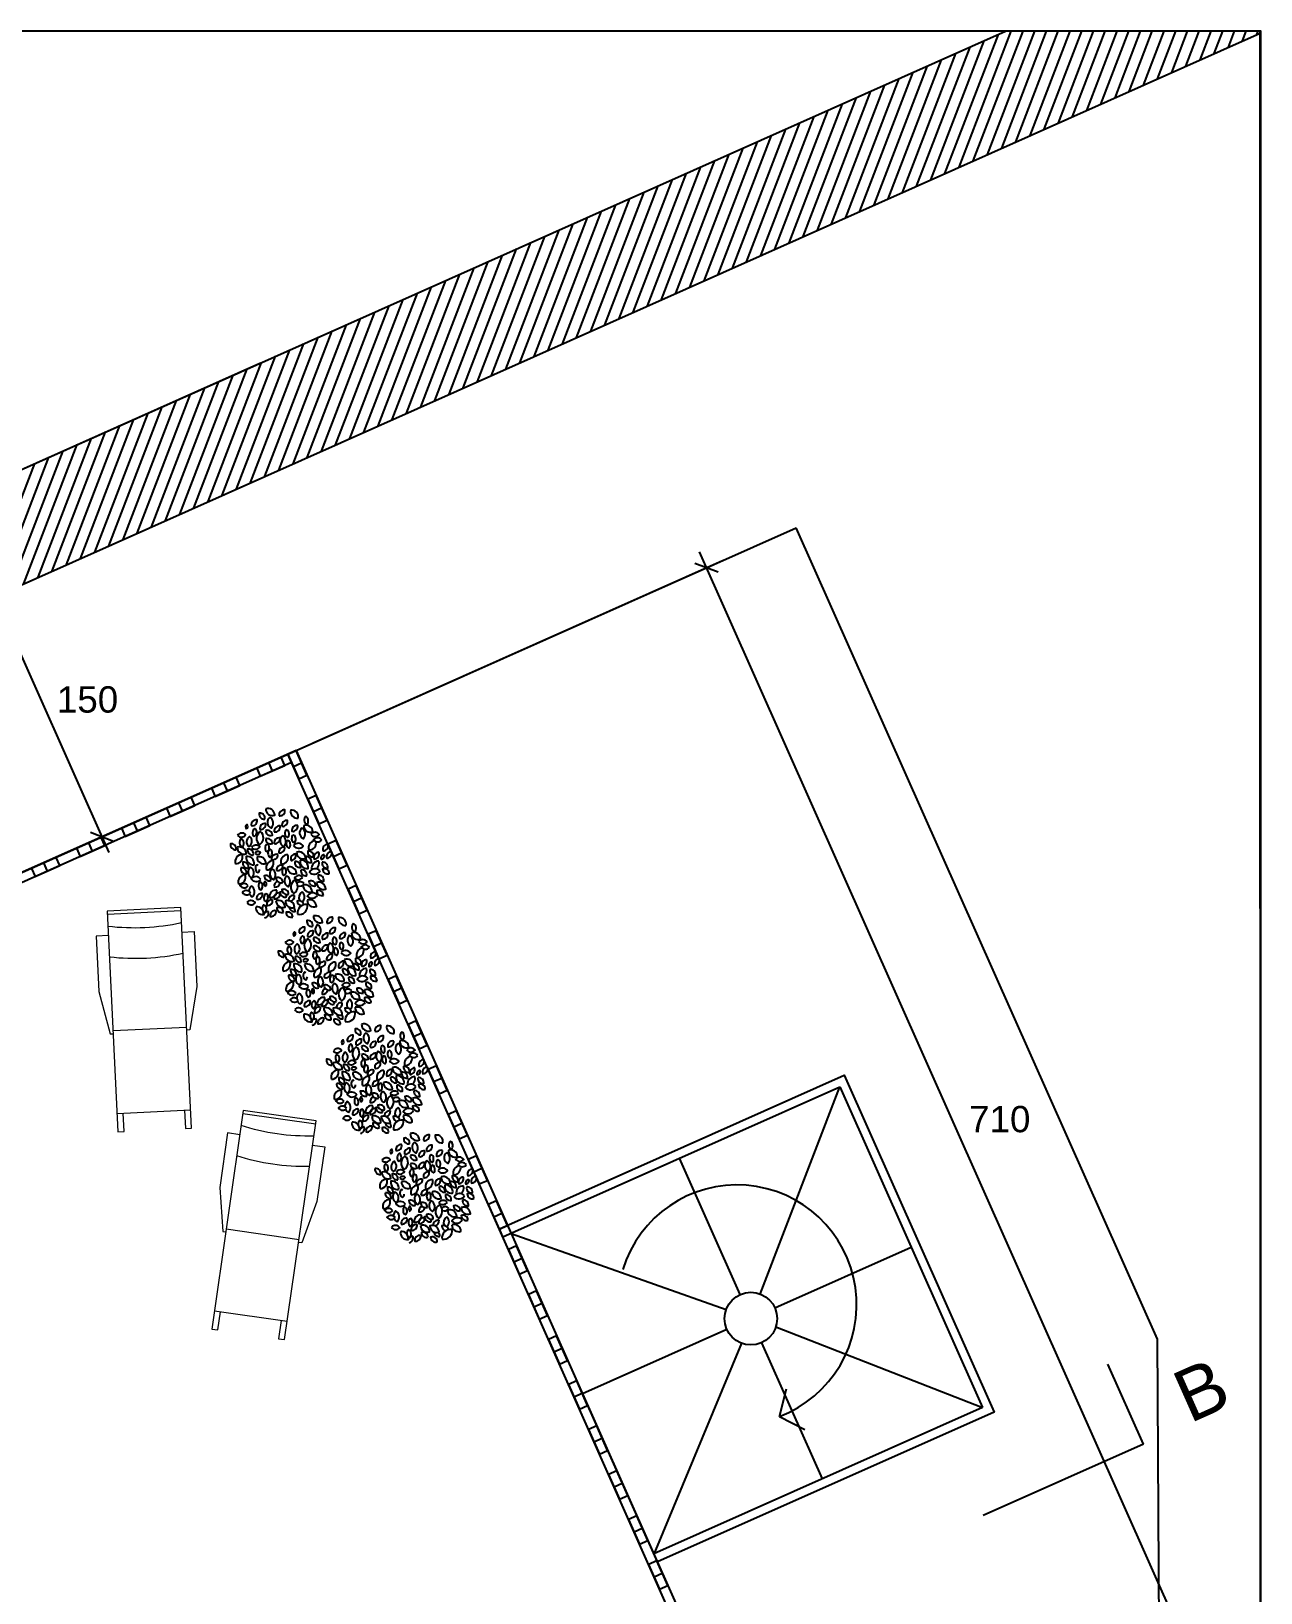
# Model space of a CAD drawing. Header units: inches. Extents: x -422522 to 22891, y -2973 to 414515.
# Drawn here: x 7957 to 8657, y 10144 to 11034 of the extents above; entities that cross this region are included whole.
import ezdxf

# ---------------------------------------------------------------- set-up
doc = ezdxf.new("R2010")
doc.units = ezdxf.units.IN
doc.header["$MEASUREMENT"] = 0
doc.layers.get('0').update_dxf_attribs({"lineweight": 25})
doc.layers.add('ARREDAMENTO', color=8, linetype='Continuous', lineweight=18)
doc.layers.add('QUOTE', color=6, linetype='Continuous', lineweight=9)
doc.styles.get("Standard").update_dxf_attribs({"font": 'Arial.ttf'})
doc.dimstyles.get("Standard").update_dxf_attribs({"dimtxt": 15, "dimasz": 10, "dimexe": 10, "dimexo": 10, "dimgap": 5, "dimtad": 2, "dimtih": 1, "dimtoh": 1, "dimdec": 0, "dimzin": 0, "dimdsep": 46, "dimtxsty": 'Standard', "dimblk": 'OBLIQUE', "dimblk1": 'OBLIQUE', "dimblk2": 'OBLIQUE', "dimcen": 0.09, "dimdle": 10, "dimadec": 0, "dimazin": 0, "dimtfac": 1, "dimtdec": 0, "dimtofl": 0, "dimtmove": 0, "dimatfit": 3, "dimldrblk": 'OBLIQUE', "dimfxl": 1, "dimtolj": 1, "dimtzin": 0, "dimarcsym": 0})

# ---------------------------------------------------------------- blocks, each defined once
blk = doc.blocks.new('SOL')
for p, q in [((-1.6476, -0.6048), (-1.6476, 0.0048)), ((-0.6316, 0.1064), (-0.9872, 0.0302)), ((-0.9872, 0.0302), (-0.9872, 0.0048)), ((-0.9618, -0.6048), (-0.9618, 0.0048)), ((-0.1744, 0.1064), (-0.6316, 0.1064)), ((-0.1744, 0.0048), (-0.1744, 0.1064)), ((0.0034, -0.6048), (0.0034, 0.0048)), ((-0.9872, -0.6302), (-0.9872, -0.6048)), ((-0.6316, -0.7064), (-0.9872, -0.6302)), ((-0.1744, -0.6048), (-0.1744, -0.7064)), ((-0.1744, -0.7064), (-0.6316, -0.7064))]:
    blk.add_line(p, q)
blk.add_lwpolyline([(-1.6476, -0.046), (-1.8, -0.046), (-1.8, 0.0048), (0.0288, 0.0048), (0.0288, -0.6048), (-1.8, -0.6048), (-1.8, -0.554), (-1.6476, -0.554)])
for centre in [(1.4512, -0.3), (1.7052, -0.3)]:
    blk.add_arc(centre, 1.829, 170.40687, 189.59313)
blk = doc.blocks.new('_Oblique')
at = {"color": 0, "linetype": 'ByBlock', "lineweight": -2}
blk.add_line((-0.5, -0.5), (0.5, 0.5), dxfattribs=at)
blk = doc.blocks.new('*D94')
at = {"layer": 'Defpoints', "color": 0, "transparency": 16777216}
for p in [(8341.34, 10728.18), (8108.05, 10624.31), (8396.24, 9975.43)]:
    blk.add_point(p, dxfattribs=at)
at = {"layer": 'QUOTE', "color": 0, "lineweight": -2, "transparency": 16777216}
for p, q in [((8117.18, 10628.38), (8350.48, 10732.25)), ((8634.19, 10070.43), (8337.28, 10737.32)), ((8405.37, 9979.5), (8639.26, 10083.63))]:
    blk.add_line(p, q, dxfattribs=at)
at = {"layer": 'QUOTE', "color": 0, "lineweight": -2, "transparency": 16777216, "xscale": 10, "yscale": 10, "zscale": 10}
for p, rotation in [((8341.34, 10728.18), 113.9999999999798), ((8630.13, 10079.57), 293.9999999999798)]:
    blk.add_blockref('_Oblique', p, dxfattribs=dict(at, rotation=rotation))
at = {"layer": 'QUOTE', "color": 0, "transparency": 16777216, "insert": (8508.42, 10413.98), "char_height": 15, "attachment_point": 5}
blk.add_mtext('\\A1;710', dxfattribs=at)
blk = doc.blocks.new('*D92')
at = {"layer": 'Defpoints', "color": 0, "transparency": 16777216}
for p in [(7936.17, 10711.45), (7873.04, 10683.35), (7933.83, 10546.94)]:
    blk.add_point(p, dxfattribs=at)
at = {"layer": 'QUOTE', "color": 0, "lineweight": -2, "transparency": 16777216}
for p, q in [((7882.18, 10687.42), (7945.3, 10715.52)), ((8000.98, 10565.89), (7932.1, 10720.59)), ((7942.97, 10551), (8006.05, 10579.09))]:
    blk.add_line(p, q, dxfattribs=at)
at = {"layer": 'QUOTE', "color": 0, "lineweight": -2, "transparency": 16777216, "xscale": 10, "yscale": 10, "zscale": 10}
for p, rotation in [((7936.17, 10711.45), 113.9999999999798), ((7996.91, 10575.02), 293.9999999999798)]:
    blk.add_blockref('_Oblique', p, dxfattribs=dict(at, rotation=rotation))
at = {"layer": 'QUOTE', "color": 0, "transparency": 16777216, "insert": (7988.63, 10653.07), "char_height": 15, "attachment_point": 5}
blk.add_mtext('\\A1;150', dxfattribs=at)

msp = doc.modelspace()

# ---------------------------------------------------------------- hatches: boundary and pattern name
h = msp.add_hatch()
h.set_pattern_fill('ANSI31', color=0, scale=50, angle=24)
h.set_pattern_definition([(69, (3551.2776, -5106.066), (-5.8348777, 2.2397997), [])])
h.paths.add_polyline_path([(8511.65, 11033.87), (7843.86, 10736.55), (7868.11, 10681.87), (7872.77, 10683.95), (7872.84, 10683.79), (8656.83, 11032.84), (8656.83, 11033.9)])

# ---------------------------------------------------------------- linework, layer by layer
for p, q in [((7843.86, 10736.55), (8511.65, 11033.87)), ((7868.18, 10681.71), (8656.83, 11032.84)), ((7843.85, 10736.56), (8086.86, 10844.75)), ((8107.45, 10624.05), (8392.5, 10750.96)), ((8598.33, 10288.65), (8392.5, 10750.96)), ((8107.45, 10624.05), (7933.83, 10546.94)), ((8107.45, 10624.05), (7933.88, 10546.77)), ((8104.87, 10617.31), (7998.47, 10569.94)), ((8094.08, 10612.5), (8092, 10617.17)), ((8154.7, 10505.37), (8102.79, 10621.97)), ((8105.9, 10614.98), (8110.57, 10617.05)), ((8068.43, 10601.08), (8066.35, 10605.75)), ((8042.78, 10589.66), (8040.7, 10594.33)), ((8117.33, 10589.32), (8121.99, 10591.4)), ((8017.12, 10578.24), (8015.05, 10582.91)), ((7998.47, 10569.94), (7931.35, 10540.05)), ((7991.47, 10566.82), (7989.4, 10571.49)), ((8128.75, 10563.67), (8133.41, 10565.75)), ((7965.82, 10555.4), (7963.75, 10560.06)), ((8140.17, 10538.02), (8144.83, 10540.09)), ((8151.59, 10512.37), (8156.25, 10514.44)), ((8211.81, 10377.11), (8154.7, 10505.37)), ((8163.01, 10486.72), (8167.67, 10488.79)), ((8174.43, 10461.06), (8179.09, 10463.14)), ((8185.85, 10435.41), (8190.52, 10437.49)), ((8225.34, 10346.93), (8417.27, 10432.42)), ((8371.98, 10314.39), (8417.27, 10432.42)), ((8417.27, 10432.42), (8498.64, 10249.72)), ((8197.27, 10409.76), (8201.94, 10411.84)), ((8360.5, 10314.08), (8325.92, 10391.73)), ((8208.69, 10384.11), (8213.36, 10386.18)), ((8268.91, 10248.85), (8211.81, 10377.11)), ((8220.11, 10358.46), (8224.78, 10360.53)), ((8229.93, 10348.97), (8352.56, 10305.64)), ((8380.31, 10306.48), (8457.96, 10341.07)), ((8231.53, 10332.81), (8236.2, 10334.88)), ((8242.96, 10307.15), (8247.62, 10309.23)), ((8352.91, 10294.28), (8270.6, 10257.62)), ((8380.89, 10295.8), (8498.64, 10249.72)), ((8361.23, 10286.38), (8311.27, 10166.26)), ((8372.71, 10286.68), (8407.3, 10209.03)), ((8601.88, 9683.87), (8598.33, 10288.65)), ((8254.38, 10281.5), (8259.04, 10283.58)), ((8590.39, 10228.83), (8570.05, 10274.51)), ((8382.84, 10244.66), (8386.98, 10260.4)), ((8265.8, 10255.85), (8270.46, 10257.93)), ((8498.64, 10249.72), (8311.38, 10166.31)), ((8326.02, 10120.59), (8268.91, 10248.85)), ((8382.84, 10244.66), (8397.3, 10237.22)), ((8277.22, 10230.2), (8281.88, 10232.28)), ((8590.39, 10228.83), (8499.03, 10188.16)), ((8288.64, 10204.55), (8293.3, 10206.62)), ((8300.06, 10178.9), (8304.72, 10180.97)), ((8311.48, 10153.24), (8316.15, 10155.32))]:
    msp.add_line(p, q)
for points in [[(6657.16, 9033.57), (8657.16, 9033.9), (8656.83, 11033.9), (6656.83, 11033.57)], [(6657.16, 9033.9), (8657.16, 9033.9), (8657.16, 11033.9), (6657.16, 11033.9)], [(8102.79, 10621.97), (8109.02, 10607.98), (8113.68, 10610.06), (8107.45, 10624.05)], [(8087.08, 10609.39), (8101.08, 10615.62), (8099, 10620.28), (8085.01, 10614.05)], [(8061.43, 10597.97), (8075.42, 10604.2), (8073.35, 10608.86), (8059.36, 10602.63)], [(8035.78, 10586.55), (8049.77, 10592.78), (8047.69, 10597.44), (8033.7, 10591.21)], [(8114.21, 10596.32), (8120.44, 10582.33), (8125.11, 10584.4), (8118.88, 10598.4)], [(8010.13, 10575.13), (8024.12, 10581.36), (8022.04, 10586.02), (8008.05, 10579.79)], [(7984.48, 10563.71), (7998.47, 10569.94), (7996.39, 10574.6), (7982.4, 10568.37)], [(8125.63, 10570.67), (8131.86, 10556.67), (8136.53, 10558.75), (8130.3, 10572.74)], [(7958.83, 10552.29), (7972.82, 10558.52), (7970.74, 10563.18), (7956.75, 10556.95)], [(8137.05, 10545.01), (8143.28, 10531.02), (8147.95, 10533.1), (8141.72, 10547.09)], [(8148.47, 10519.36), (8154.7, 10505.37), (8159.37, 10507.45), (8153.14, 10521.44)], [(8159.89, 10493.71), (8166.12, 10479.72), (8170.79, 10481.8), (8164.56, 10495.79)], [(8171.32, 10468.06), (8177.55, 10454.07), (8182.21, 10456.14), (8175.98, 10470.14)], [(8182.74, 10442.41), (8188.97, 10428.42), (8193.63, 10430.49), (8187.4, 10444.48)], [(8194.16, 10416.76), (8200.39, 10402.76), (8205.05, 10404.84), (8198.82, 10418.83)], [(8205.58, 10391.1), (8211.81, 10377.11), (8216.47, 10379.19), (8210.24, 10393.18)], [(8217, 10365.45), (8223.23, 10351.46), (8227.89, 10353.54), (8221.66, 10367.53)], [(8228.42, 10339.8), (8234.65, 10325.81), (8239.31, 10327.89), (8233.08, 10341.88)], [(8239.84, 10314.15), (8246.07, 10300.16), (8250.73, 10302.23), (8244.51, 10316.23)], [(8251.26, 10288.5), (8257.49, 10274.51), (8262.16, 10276.58), (8255.93, 10290.57)], [(8262.68, 10262.85), (8268.91, 10248.85), (8273.58, 10250.93), (8267.35, 10264.92)], [(8274.1, 10237.2), (8280.33, 10223.2), (8285, 10225.28), (8278.77, 10239.27)], [(8285.52, 10211.54), (8291.75, 10197.55), (8296.42, 10199.63), (8290.19, 10213.62)], [(8296.95, 10185.89), (8303.18, 10171.9), (8307.84, 10173.98), (8301.61, 10187.97)], [(8308.37, 10160.24), (8314.6, 10146.25), (8319.26, 10148.32), (8313.03, 10162.32)]]:
    msp.add_lwpolyline(points, close=True)
for points in [[(7933.83, 10546.94), (8107.45, 10624.05), (8396.24, 9975.43), (7802.43, 9711.05)], [(8225.34, 10346.93), (8223.31, 10351.5), (8419.8, 10439.02), (8505.25, 10247.19), (8313.42, 10161.74), (8270.69, 10257.66)]]:
    msp.add_lwpolyline(points)
msp.add_circle((8366.61, 10300.38), 15)
msp.add_arc((8358.74, 10308.41), 68.15, 290.71065, 162.99591)
at = {"layer": 'ARREDAMENTO', "linetype": 'ByBlock', "lineweight": -3}
for points in [[(8089.67, 10584.96, 0.535384), (8086.46, 10588.34, 0.500203)], [(8090.14, 10590.93, 0.535384), (8095.31, 10587.26, 0.500203)], [(8097.78, 10586.89, 0.535384), (8101.05, 10590.2, 0.500203)], [(8108.64, 10585.58, 0.535384), (8104.41, 10590.03, 0.500203)], [(8079.22, 10579.39, 0.535384), (8079.4, 10581.98, 0.500203)], [(8081.96, 10581.29, 0.535384), (8085.23, 10584.6, 0.500203)], [(8083.66, 10575.02, 0.535384), (8083.98, 10579.67, 0.500203)], [(8086.81, 10579.17, 0.535384), (8090.08, 10582.49, 0.500203)], [(8090.11, 10578.48, 0.535384), (8093.95, 10575.84, 0.500203)], [(8092.48, 10586, 0.535384), (8093.26, 10579.81, 0.500203)], [(8095.06, 10577.76, 0.535384), (8098.34, 10581.08, 0.500203)], [(8099.34, 10580.93, 0.535384), (8102.61, 10584.25, 0.500203)], [(8101.99, 10579.05, 0.535384), (8102.57, 10574.43, 0.500203)], [(8108.4, 10581.32, 0.535384), (8105.08, 10578.05, 0.500203)], [(8110.76, 10580, 0.535384), (8111.53, 10573.81, 0.500203)], [(8111.87, 10581.39, 0.535384), (8117.04, 10577.72, 0.500203)], [(8113.03, 10586.59, 0.535384), (8113.52, 10581.95, 0.500203)], [(8073.28, 10567.55, 0.535384), (8070.07, 10570.93, 0.500203)], [(8074.09, 10575.67, 0.535384), (8078.72, 10576.17, 0.500203)], [(8076.65, 10569.09, 0.535384), (8076.07, 10573.72, 0.500203)], [(8080.52, 10569.2, 0.535384), (8080.93, 10575.09, 0.500203)], [(8082.17, 10568.8, 0.535384), (8086.8, 10569.3, 0.500203)], [(8086.56, 10570.4, 0.535384), (8087.09, 10578, 0.500203)], [(8090.79, 10566.3, 0.535384), (8091.11, 10570.95, 0.500203)], [(8090.14, 10573.72, 0.535384), (8093.98, 10571.08, 0.500203)], [(8094.98, 10571.04, 0.535384), (8098.25, 10574.35, 0.500203)], [(8099.67, 10575.55, 0.535384), (8100.44, 10569.35, 0.500203)], [(8102.74, 10573.05, 0.535384), (8103.31, 10568.42, 0.500203)], [(8105.93, 10576.1, 0.535384), (8106.42, 10571.47, 0.500203)], [(8105.98, 10570.07, 0.535384), (8111.41, 10569.68, 0.500203)], [(8115.93, 10576.43, 0.535384), (8120.59, 10576.18, 0.500203)], [(8122.06, 10573.04, 0.535384), (8117.41, 10573.29, 0.500203)], [(8125.63, 10570.67, 0.535384), (8122.87, 10566.91, 0.500203)], [(8072.9, 10559.59, 0.535384), (8076.76, 10564.84, 0.500203)], [(8073.91, 10568.95, 0.535384), (8079.09, 10565.28, 0.500203)], [(8083.49, 10559.04, 0.535384), (8079.05, 10563.7, 0.500203)], [(8083.07, 10564.53, 0.535384), (8079.86, 10567.9, 0.500203)], [(8084.13, 10565.57, 0.535384), (8087.17, 10565.9, 0.500203)], [(8085.12, 10563.41, 0.535384), (8090.3, 10559.74, 0.500203)], [(8090.58, 10556.01, 0.535384), (8094.34, 10561.35, 0.500203)], [(8092.45, 10563.21, 0.535384), (8092.77, 10567.86, 0.500203)], [(8097.09, 10564.83, 0.535384), (8093.47, 10561.89, 0.500203)], [(8097.61, 10565.8, 0.535384), (8100.93, 10569.07, 0.500203)], [(8102.76, 10564.65, 0.535384), (8099, 10559.3, 0.500203)], [(8107.25, 10565.17, 0.535384), (8104.57, 10561.36, 0.500203)], [(8106.75, 10560.81, 0.535384), (8110.03, 10557.5, 0.500203)], [(8107.73, 10566.23, 0.535384), (8112.91, 10562.56, 0.500203)], [(8109.84, 10561.61, 0.535384), (8114.28, 10556.95, 0.500203)], [(8113.01, 10563.63, 0.535384), (8116.22, 10560.26, 0.500203)], [(8117.37, 10563.46, 0.535384), (8114.09, 10566.77, 0.500203)], [(8120.42, 10566.08, 0.535384), (8117.74, 10562.27, 0.500203)], [(8123.54, 10564.63, 0.535384), (8121.72, 10562.15, 0.500203)], [(8127.71, 10566.54, 0.535384), (8125.03, 10562.72, 0.500203)], [(8074.63, 10548.06, 0.535384), (8078.5, 10553.33, 0.500203)], [(8075.97, 10557.19, 0.535384), (8079.25, 10553.88, 0.500203)], [(8080.33, 10557.02, 0.535384), (8077.12, 10560.4, 0.500203)], [(8081.43, 10557.68, 0.535384), (8082.21, 10551.48, 0.500203)], [(8087.36, 10550.58, 0.535384), (8081.92, 10550.97, 0.500203)], [(8093.17, 10550, 0.535384), (8089.37, 10552.7, 0.500203)], [(8093.84, 10556.6, 0.535384), (8094.62, 10550.4, 0.500203)], [(8096.25, 10555.82, 0.535384), (8099.87, 10558.76, 0.500203)], [(8100.88, 10557.45, 0.535384), (8100.56, 10552.8, 0.500203)], [(8102.13, 10552.67, 0.535384), (8102.9, 10546.47, 0.500203)], [(8102.54, 10557.68, 0.535384), (8107.72, 10554.01, 0.500203)], [(8111.17, 10551.86, 0.535384), (8106.53, 10551.36, 0.500203)], [(8110.27, 10556.13, 0.535384), (8113.48, 10552.75, 0.500203)], [(8121.1, 10555.45, 0.535384), (8115.06, 10554.8, 0.500203)], [(8120.05, 10553.1, 0.535384), (8123.27, 10549.73, 0.500203)], [(8122.31, 10560.47, 0.535384), (8125.53, 10557.1, 0.500203)], [(8126.36, 10553.86, 0.535384), (8122.56, 10556.56, 0.500203)], [(8080.14, 10546.9, 0.535384), (8075.48, 10547.14, 0.500203)], [(8081.52, 10542.88, 0.535384), (8076.87, 10543.21, 0.500203)], [(8087.4, 10544.55, 0.535384), (8086.91, 10549.19, 0.500203)], [(8090.03, 10546.66, 0.535384), (8089.72, 10549.52, 0.500203)], [(8096.55, 10544.47, 0.535384), (8092.4, 10540.38, 0.500203)], [(8098.27, 10542.89, 0.535384), (8095, 10539.58, 0.500203)], [(8099.9, 10548.83, 0.535384), (8096.09, 10551.52, 0.500203)], [(8103.23, 10542.17, 0.535384), (8099.39, 10544.81, 0.500203)], [(8106.77, 10550.26, 0.535384), (8106.24, 10542.65, 0.500203)], [(8111.4, 10547.34, 0.535384), (8116.58, 10543.67, 0.500203)], [(8119.68, 10541.67, 0.535384), (8113.85, 10541.04, 0.500203)], [(8118.61, 10547.01, 0.535384), (8114.81, 10549.7, 0.500203)], [(8119.19, 10548.85, 0.535384), (8124.37, 10545.18, 0.500203)], [(8123.03, 10541.54, 0.535384), (8119.22, 10544.24, 0.500203)], [(8079.48, 10537.58, 0.535384), (8084.13, 10537.25, 0.500203)], [(8084.69, 10535.07, 0.535384), (8088.93, 10530.63, 0.500203)], [(8084.93, 10539.33, 0.535384), (8088.25, 10542.6, 0.500203)], [(8089.63, 10531.57, 0.535384), (8089.05, 10536.19, 0.500203)], [(8090.49, 10542.68, 0.535384), (8090.17, 10538.03, 0.500203)], [(8094.1, 10539.04, 0.535384), (8090.78, 10535.77, 0.500203)], [(8096, 10538.53, 0.535384), (8101.18, 10534.86, 0.500203)], [(8100.26, 10531.83, 0.535384), (8096.46, 10534.52, 0.500203)], [(8106.51, 10534.64, 0.535384), (8101.34, 10538.31, 0.500203)], [(8108.23, 10530.75, 0.535384), (8113.86, 10536.29, 0.500203)], [(8113.84, 10538.89, 0.535384), (8119.01, 10535.22, 0.500203)], [(8096.06, 10532.81, 0.535384), (8092.73, 10529.54, 0.500203)], [(8105.55, 10529.21, 0.535384), (8101.75, 10531.9, 0.500203)], [(8116.89, 10523.84, 0.535384), (8113.67, 10527.21, 0.500203)], [(8117.35, 10529.8, 0.535384), (8122.53, 10526.13, 0.500203)], [(8124.99, 10525.76, 0.535384), (8128.26, 10529.08, 0.500203)], [(8135.86, 10524.46, 0.535384), (8131.62, 10528.9, 0.500203)], [(8140.24, 10525.46, 0.535384), (8140.73, 10520.83, 0.500203)], [(8106.44, 10518.26, 0.535384), (8106.62, 10520.85, 0.500203)], [(8109.17, 10520.16, 0.535384), (8112.45, 10523.48, 0.500203)], [(8110.87, 10513.89, 0.535384), (8111.19, 10518.54, 0.500203)], [(8113.78, 10509.27, 0.535384), (8114.31, 10516.88, 0.500203)], [(8114.02, 10518.05, 0.535384), (8117.29, 10521.36, 0.500203)], [(8117.32, 10517.36, 0.535384), (8121.16, 10514.72, 0.500203)], [(8119.7, 10524.88, 0.535384), (8120.47, 10518.68, 0.500203)], [(8122.28, 10516.64, 0.535384), (8125.55, 10519.95, 0.500203)], [(8126.55, 10519.81, 0.535384), (8129.83, 10523.12, 0.500203)], [(8129.21, 10517.93, 0.535384), (8129.79, 10513.3, 0.500203)], [(8135.62, 10520.2, 0.535384), (8132.3, 10516.93, 0.500203)], [(8137.97, 10518.88, 0.535384), (8138.75, 10512.68, 0.500203)], [(8139.08, 10520.26, 0.535384), (8144.26, 10516.59, 0.500203)], [(8143.15, 10515.3, 0.535384), (8147.8, 10515.06, 0.500203)], [(8100.5, 10506.43, 0.535384), (8097.28, 10509.8, 0.500203)], [(8101.13, 10507.83, 0.535384), (8106.31, 10504.16, 0.500203)], [(8101.3, 10514.55, 0.535384), (8105.93, 10515.05, 0.500203)], [(8103.86, 10507.97, 0.535384), (8103.28, 10512.59, 0.500203)], [(8107.74, 10508.08, 0.535384), (8108.14, 10513.96, 0.500203)], [(8109.38, 10507.67, 0.535384), (8114.02, 10508.17, 0.500203)], [(8118, 10505.17, 0.535384), (8118.33, 10509.82, 0.500203)], [(8117.36, 10512.6, 0.535384), (8121.2, 10509.96, 0.500203)], [(8122.19, 10509.91, 0.535384), (8125.47, 10513.23, 0.500203)], [(8124.83, 10504.68, 0.535384), (8128.15, 10507.95, 0.500203)], [(8126.88, 10514.42, 0.535384), (8127.66, 10508.22, 0.500203)], [(8129.95, 10511.92, 0.535384), (8130.53, 10507.3, 0.500203)], [(8133.14, 10514.98, 0.535384), (8133.64, 10510.34, 0.500203)], [(8133.19, 10508.95, 0.535384), (8138.63, 10508.56, 0.500203)], [(8149.28, 10511.92, 0.535384), (8144.62, 10512.16, 0.500203)], [(8152.85, 10509.54, 0.535384), (8150.09, 10505.79, 0.500203)], [(8100.12, 10498.46, 0.535384), (8103.98, 10503.72, 0.500203)], [(8107.54, 10495.9, 0.535384), (8104.33, 10499.27, 0.500203)], [(8110.7, 10497.92, 0.535384), (8106.27, 10502.58, 0.500203)], [(8110.28, 10503.4, 0.535384), (8107.07, 10506.78, 0.500203)], [(8111.35, 10504.45, 0.535384), (8114.39, 10504.78, 0.500203)], [(8112.34, 10502.28, 0.535384), (8117.51, 10498.61, 0.500203)], [(8117.79, 10494.88, 0.535384), (8121.55, 10500.23, 0.500203)], [(8119.67, 10502.08, 0.535384), (8119.99, 10506.73, 0.500203)], [(8124.3, 10503.71, 0.535384), (8120.68, 10500.77, 0.500203)], [(8129.97, 10503.52, 0.535384), (8126.21, 10498.18, 0.500203)], [(8134.46, 10504.05, 0.535384), (8131.78, 10500.24, 0.500203)], [(8133.96, 10499.69, 0.535384), (8137.24, 10496.38, 0.500203)], [(8134.95, 10505.1, 0.535384), (8140.13, 10501.43, 0.500203)], [(8137.06, 10500.49, 0.535384), (8141.5, 10495.83, 0.500203)], [(8140.22, 10502.51, 0.535384), (8143.43, 10499.13, 0.500203)], [(8144.58, 10502.34, 0.535384), (8141.3, 10505.65, 0.500203)], [(8147.64, 10504.95, 0.535384), (8144.96, 10501.14, 0.500203)], [(8150.76, 10503.51, 0.535384), (8148.94, 10501.03, 0.500203)], [(8149.53, 10499.35, 0.535384), (8152.74, 10495.97, 0.500203)], [(8154.93, 10505.41, 0.535384), (8152.25, 10501.6, 0.500203)], [(8101.85, 10486.94, 0.535384), (8105.71, 10492.2, 0.500203)], [(8103.18, 10496.07, 0.535384), (8106.46, 10492.76, 0.500203)], [(8108.65, 10496.55, 0.535384), (8109.42, 10490.36, 0.500203)], [(8114.57, 10489.46, 0.535384), (8109.14, 10489.85, 0.500203)], [(8120.38, 10488.88, 0.535384), (8116.58, 10491.57, 0.500203)], [(8121.05, 10495.47, 0.535384), (8121.83, 10489.27, 0.500203)], [(8127.11, 10487.7, 0.535384), (8123.31, 10490.4, 0.500203)], [(8123.46, 10494.7, 0.535384), (8127.08, 10497.64, 0.500203)], [(8128.1, 10496.32, 0.535384), (8127.77, 10491.67, 0.500203)], [(8129.34, 10491.54, 0.535384), (8130.12, 10485.34, 0.500203)], [(8129.75, 10496.56, 0.535384), (8134.93, 10492.89, 0.500203)], [(8138.38, 10490.73, 0.535384), (8133.75, 10490.23, 0.500203)], [(8137.48, 10495, 0.535384), (8140.69, 10491.63, 0.500203)], [(8148.32, 10494.33, 0.535384), (8142.27, 10493.67, 0.500203)], [(8147.27, 10491.98, 0.535384), (8150.48, 10488.6, 0.500203)], [(8153.58, 10492.74, 0.535384), (8149.78, 10495.43, 0.500203)], [(8107.35, 10485.78, 0.535384), (8102.7, 10486.02, 0.500203)], [(8108.73, 10481.75, 0.535384), (8104.08, 10482.09, 0.500203)], [(8112.15, 10478.21, 0.535384), (8115.47, 10481.48, 0.500203)], [(8114.62, 10483.43, 0.535384), (8114.13, 10488.06, 0.500203)], [(8117.7, 10481.56, 0.535384), (8117.38, 10476.91, 0.500203)], [(8117.24, 10485.54, 0.535384), (8116.94, 10488.39, 0.500203)], [(8123.77, 10483.34, 0.535384), (8119.62, 10479.25, 0.500203)], [(8125.48, 10481.77, 0.535384), (8122.21, 10478.45, 0.500203)], [(8130.44, 10481.05, 0.535384), (8126.6, 10483.69, 0.500203)], [(8133.99, 10489.13, 0.535384), (8133.45, 10481.53, 0.500203)], [(8138.62, 10486.22, 0.535384), (8143.8, 10482.55, 0.500203)], [(8146.9, 10480.55, 0.535384), (8141.07, 10479.91, 0.500203)], [(8145.82, 10485.89, 0.535384), (8142.02, 10488.58, 0.500203)], [(8146.41, 10487.72, 0.535384), (8151.58, 10484.05, 0.500203)], [(8150.24, 10480.42, 0.535384), (8146.44, 10483.11, 0.500203)], [(8106.7, 10476.46, 0.535384), (8111.35, 10476.13, 0.500203)], [(8111.91, 10473.95, 0.535384), (8116.14, 10469.5, 0.500203)], [(8116.85, 10470.44, 0.535384), (8116.27, 10475.07, 0.500203)], [(8121.32, 10477.91, 0.535384), (8117.99, 10474.64, 0.500203)], [(8123.27, 10471.68, 0.535384), (8119.95, 10468.41, 0.500203)], [(8123.21, 10477.41, 0.535384), (8128.39, 10473.74, 0.500203)], [(8127.48, 10470.7, 0.535384), (8123.67, 10473.4, 0.500203)], [(8133.73, 10473.52, 0.535384), (8128.55, 10477.19, 0.500203)], [(8135.45, 10469.62, 0.535384), (8141.07, 10475.16, 0.500203)], [(8141.05, 10477.77, 0.535384), (8146.23, 10474.1, 0.500203)], [(8132.77, 10468.08, 0.535384), (8128.96, 10470.78, 0.500203)], [(8144.34, 10462.18, 0.535384), (8141.13, 10465.56, 0.500203)], [(8144.8, 10468.14, 0.535384), (8149.98, 10464.47, 0.500203)], [(8147.15, 10463.22, 0.535384), (8147.93, 10457.02, 0.500203)], [(8152.44, 10464.1, 0.535384), (8155.72, 10467.42, 0.500203)], [(8163.31, 10462.8, 0.535384), (8159.08, 10467.24, 0.500203)], [(8167.69, 10463.8, 0.535384), (8168.18, 10459.17, 0.500203)], [(8128.75, 10452.89, 0.535384), (8133.39, 10453.39, 0.500203)], [(8133.89, 10456.6, 0.535384), (8134.07, 10459.19, 0.500203)], [(8136.62, 10458.5, 0.535384), (8139.9, 10461.82, 0.500203)], [(8138.32, 10452.23, 0.535384), (8138.65, 10456.88, 0.500203)], [(8141.23, 10447.62, 0.535384), (8141.76, 10455.22, 0.500203)], [(8141.47, 10456.39, 0.535384), (8144.75, 10459.7, 0.500203)], [(8144.77, 10455.7, 0.535384), (8148.61, 10453.06, 0.500203)], [(8149.73, 10454.98, 0.535384), (8153, 10458.3, 0.500203)], [(8154, 10458.15, 0.535384), (8157.28, 10461.47, 0.500203)], [(8156.66, 10456.27, 0.535384), (8157.24, 10451.64, 0.500203)], [(8163.07, 10458.54, 0.535384), (8159.75, 10455.27, 0.500203)], [(8165.42, 10457.22, 0.535384), (8166.2, 10451.02, 0.500203)], [(8166.53, 10458.6, 0.535384), (8171.71, 10454.93, 0.500203)], [(8170.6, 10453.64, 0.535384), (8175.25, 10453.4, 0.500203)], [(8127.95, 10444.77, 0.535384), (8124.74, 10448.15, 0.500203)], [(8128.58, 10446.17, 0.535384), (8133.76, 10442.5, 0.500203)], [(8131.32, 10446.31, 0.535384), (8130.74, 10450.93, 0.500203)], [(8135.19, 10446.42, 0.535384), (8135.59, 10452.31, 0.500203)], [(8137.74, 10441.74, 0.535384), (8134.52, 10445.12, 0.500203)], [(8136.84, 10446.01, 0.535384), (8141.47, 10446.51, 0.500203)], [(8145.45, 10443.52, 0.535384), (8145.78, 10448.16, 0.500203)], [(8144.81, 10450.94, 0.535384), (8148.65, 10448.3, 0.500203)], [(8147.12, 10440.43, 0.535384), (8147.44, 10445.07, 0.500203)], [(8149.65, 10448.25, 0.535384), (8152.92, 10451.57, 0.500203)], [(8152.28, 10443.02, 0.535384), (8155.6, 10446.29, 0.500203)], [(8154.33, 10452.76, 0.535384), (8155.11, 10446.57, 0.500203)], [(8157.4, 10450.26, 0.535384), (8157.98, 10445.64, 0.500203)], [(8160.6, 10453.32, 0.535384), (8161.09, 10448.68, 0.500203)], [(8160.64, 10447.29, 0.535384), (8166.08, 10446.9, 0.500203)], [(8176.73, 10450.26, 0.535384), (8172.07, 10450.5, 0.500203)], [(8180.3, 10447.88, 0.535384), (8177.54, 10444.13, 0.500203)], [(8127.57, 10436.81, 0.535384), (8131.43, 10442.06, 0.500203)], [(8135, 10434.24, 0.535384), (8131.78, 10437.61, 0.500203)], [(8138.16, 10436.26, 0.535384), (8133.72, 10440.92, 0.500203)], [(8138.8, 10442.79, 0.535384), (8141.84, 10443.12, 0.500203)], [(8139.79, 10440.62, 0.535384), (8144.97, 10436.95, 0.500203)], [(8145.25, 10433.22, 0.535384), (8149, 10438.57, 0.500203)], [(8151.75, 10442.05, 0.535384), (8148.13, 10439.11, 0.500203)], [(8157.42, 10441.86, 0.535384), (8153.66, 10436.52, 0.500203)], [(8161.92, 10442.39, 0.535384), (8159.24, 10438.58, 0.500203)], [(8161.41, 10438.03, 0.535384), (8164.7, 10434.72, 0.500203)], [(8162.4, 10443.44, 0.535384), (8167.58, 10439.77, 0.500203)], [(8164.51, 10438.83, 0.535384), (8168.95, 10434.17, 0.500203)], [(8167.67, 10440.85, 0.535384), (8170.89, 10437.47, 0.500203)], [(8172.04, 10440.68, 0.535384), (8168.75, 10443.99, 0.500203)], [(8175.09, 10443.29, 0.535384), (8172.41, 10439.48, 0.500203)], [(8178.21, 10441.85, 0.535384), (8176.39, 10439.37, 0.500203)], [(8176.98, 10437.69, 0.535384), (8180.19, 10434.31, 0.500203)], [(8182.38, 10443.75, 0.535384), (8179.7, 10439.94, 0.500203)], [(8129.3, 10425.28, 0.535384), (8133.16, 10430.54, 0.500203)], [(8130.63, 10434.41, 0.535384), (8133.91, 10431.1, 0.500203)], [(8136.1, 10434.9, 0.535384), (8136.88, 10428.7, 0.500203)], [(8142.02, 10427.8, 0.535384), (8136.59, 10428.19, 0.500203)], [(8147.84, 10427.22, 0.535384), (8144.03, 10429.91, 0.500203)], [(8148.51, 10433.81, 0.535384), (8149.28, 10427.62, 0.500203)], [(8154.56, 10426.04, 0.535384), (8150.76, 10428.74, 0.500203)], [(8150.91, 10433.04, 0.535384), (8154.53, 10435.98, 0.500203)], [(8155.55, 10434.66, 0.535384), (8155.23, 10430.01, 0.500203)], [(8156.79, 10429.88, 0.535384), (8157.57, 10423.69, 0.500203)], [(8157.2, 10434.9, 0.535384), (8162.38, 10431.23, 0.500203)], [(8161.44, 10427.47, 0.535384), (8160.91, 10419.87, 0.500203)], [(8165.83, 10429.07, 0.535384), (8161.2, 10428.58, 0.500203)], [(8164.93, 10433.34, 0.535384), (8168.15, 10429.97, 0.500203)], [(8175.77, 10432.67, 0.535384), (8169.73, 10432.02, 0.500203)], [(8174.72, 10430.32, 0.535384), (8177.93, 10426.94, 0.500203)], [(8181.03, 10431.08, 0.535384), (8177.23, 10433.77, 0.500203)], [(8134.81, 10424.12, 0.535384), (8130.15, 10424.36, 0.500203)], [(8136.18, 10420.1, 0.535384), (8131.54, 10420.43, 0.500203)], [(8139.6, 10416.55, 0.535384), (8142.92, 10419.82, 0.500203)], [(8142.07, 10421.77, 0.535384), (8141.58, 10426.41, 0.500203)], [(8145.16, 10419.9, 0.535384), (8144.84, 10415.25, 0.500203)], [(8144.69, 10423.88, 0.535384), (8144.39, 10426.74, 0.500203)], [(8151.22, 10421.68, 0.535384), (8147.07, 10417.59, 0.500203)], [(8152.94, 10420.11, 0.535384), (8149.66, 10416.79, 0.500203)], [(8157.89, 10419.39, 0.535384), (8154.05, 10422.03, 0.500203)], [(8166.07, 10424.56, 0.535384), (8171.25, 10420.89, 0.500203)], [(8174.35, 10418.89, 0.535384), (8168.52, 10418.26, 0.500203)], [(8173.28, 10424.23, 0.535384), (8169.47, 10426.92, 0.500203)], [(8173.86, 10426.06, 0.535384), (8179.04, 10422.39, 0.500203)], [(8177.69, 10418.76, 0.535384), (8173.89, 10421.45, 0.500203)], [(8134.15, 10414.8, 0.535384), (8138.8, 10414.47, 0.500203)], [(8139.36, 10412.29, 0.535384), (8143.59, 10407.84, 0.500203)], [(8144.3, 10408.78, 0.535384), (8143.72, 10413.41, 0.500203)], [(8148.77, 10416.25, 0.535384), (8145.45, 10412.98, 0.500203)], [(8150.72, 10410.02, 0.535384), (8147.4, 10406.75, 0.500203)], [(8150.66, 10415.75, 0.535384), (8155.84, 10412.08, 0.500203)], [(8154.93, 10409.04, 0.535384), (8151.13, 10411.74, 0.500203)], [(8161.18, 10411.86, 0.535384), (8156, 10415.53, 0.500203)], [(8162.9, 10407.97, 0.535384), (8168.53, 10413.51, 0.500203)], [(8168.5, 10416.11, 0.535384), (8173.68, 10412.44, 0.500203)], [(8160.22, 10406.42, 0.535384), (8156.42, 10409.12, 0.500203)], [(8172.06, 10399.91, 0.535384), (8168.85, 10403.28, 0.500203)], [(8172.53, 10405.87, 0.535384), (8177.71, 10402.2, 0.500203)], [(8174.88, 10400.95, 0.535384), (8175.65, 10394.75, 0.500203)], [(8180.17, 10401.83, 0.535384), (8183.44, 10405.15, 0.500203)], [(8191.03, 10400.52, 0.535384), (8186.8, 10404.97, 0.500203)], [(8195.42, 10401.53, 0.535384), (8195.91, 10396.9, 0.500203)], [(8156.48, 10390.62, 0.535384), (8161.11, 10391.11, 0.500203)], [(8161.61, 10394.33, 0.535384), (8161.79, 10396.92, 0.500203)], [(8164.35, 10396.23, 0.535384), (8167.62, 10399.55, 0.500203)], [(8166.05, 10389.96, 0.535384), (8166.37, 10394.61, 0.500203)], [(8168.96, 10385.34, 0.535384), (8169.49, 10392.95, 0.500203)], [(8169.2, 10394.12, 0.535384), (8172.47, 10397.43, 0.500203)], [(8172.5, 10393.43, 0.535384), (8176.34, 10390.79, 0.500203)], [(8177.46, 10392.71, 0.535384), (8180.73, 10396.02, 0.500203)], [(8181.73, 10395.88, 0.535384), (8185, 10399.19, 0.500203)], [(8184.39, 10394, 0.535384), (8184.97, 10389.37, 0.500203)], [(8190.8, 10396.27, 0.535384), (8187.47, 10393, 0.500203)], [(8193.15, 10394.95, 0.535384), (8193.92, 10388.75, 0.500203)], [(8194.26, 10396.33, 0.535384), (8199.44, 10392.66, 0.500203)], [(8198.33, 10391.37, 0.535384), (8202.98, 10391.13, 0.500203)], [(8155.67, 10382.5, 0.535384), (8152.46, 10385.87, 0.500203)], [(8156.31, 10383.9, 0.535384), (8161.49, 10380.23, 0.500203)], [(8159.04, 10384.03, 0.535384), (8158.46, 10388.66, 0.500203)], [(8162.92, 10384.15, 0.535384), (8163.32, 10390.03, 0.500203)], [(8165.46, 10379.47, 0.535384), (8162.25, 10382.85, 0.500203)], [(8164.56, 10383.74, 0.535384), (8169.19, 10384.24, 0.500203)], [(8173.18, 10381.24, 0.535384), (8173.5, 10385.89, 0.500203)], [(8172.53, 10388.66, 0.535384), (8176.38, 10386.03, 0.500203)], [(8174.84, 10378.15, 0.535384), (8175.17, 10382.8, 0.500203)], [(8177.37, 10385.98, 0.535384), (8180.64, 10389.3, 0.500203)], [(8180.01, 10380.75, 0.535384), (8183.33, 10384.01, 0.500203)], [(8182.06, 10390.49, 0.535384), (8182.84, 10384.29, 0.500203)], [(8185.13, 10387.99, 0.535384), (8185.71, 10383.37, 0.500203)], [(8188.32, 10391.04, 0.535384), (8188.81, 10386.41, 0.500203)], [(8188.37, 10385.02, 0.535384), (8193.8, 10384.63, 0.500203)], [(8204.45, 10387.99, 0.535384), (8199.8, 10388.23, 0.500203)], [(8208.02, 10385.61, 0.535384), (8205.27, 10381.85, 0.500203)], [(8155.3, 10374.53, 0.535384), (8159.15, 10379.79, 0.500203)], [(8162.72, 10371.97, 0.535384), (8159.51, 10375.34, 0.500203)], [(8165.88, 10373.98, 0.535384), (8161.45, 10378.64, 0.500203)], [(8166.53, 10380.52, 0.535384), (8169.57, 10380.85, 0.500203)], [(8167.51, 10378.35, 0.535384), (8172.69, 10374.68, 0.500203)], [(8172.97, 10370.95, 0.535384), (8176.73, 10376.3, 0.500203)], [(8179.48, 10379.77, 0.535384), (8175.86, 10376.84, 0.500203)], [(8185.15, 10379.59, 0.535384), (8181.39, 10374.24, 0.500203)], [(8189.64, 10380.12, 0.535384), (8186.96, 10376.31, 0.500203)], [(8189.14, 10375.76, 0.535384), (8192.42, 10372.45, 0.500203)], [(8190.13, 10381.17, 0.535384), (8195.3, 10377.5, 0.500203)], [(8192.24, 10376.56, 0.535384), (8196.67, 10371.9, 0.500203)], [(8195.4, 10378.58, 0.535384), (8198.61, 10375.2, 0.500203)], [(8199.76, 10378.41, 0.535384), (8196.48, 10381.71, 0.500203)], [(8202.81, 10381.02, 0.535384), (8200.13, 10377.21, 0.500203)], [(8205.94, 10379.58, 0.535384), (8204.11, 10377.09, 0.500203)], [(8204.71, 10375.41, 0.535384), (8207.92, 10372.04, 0.500203)], [(8210.1, 10381.48, 0.535384), (8207.43, 10377.67, 0.500203)], [(8157.02, 10363.01, 0.535384), (8160.89, 10368.27, 0.500203)], [(8158.36, 10372.14, 0.535384), (8161.64, 10368.83, 0.500203)], [(8163.82, 10372.62, 0.535384), (8164.6, 10366.43, 0.500203)], [(8169.75, 10365.53, 0.535384), (8164.31, 10365.92, 0.500203)], [(8175.56, 10364.95, 0.535384), (8171.76, 10367.64, 0.500203)], [(8176.23, 10371.54, 0.535384), (8177.01, 10365.34, 0.500203)], [(8182.29, 10363.77, 0.535384), (8178.49, 10366.47, 0.500203)], [(8178.64, 10370.77, 0.535384), (8182.26, 10373.7, 0.500203)], [(8183.28, 10372.39, 0.535384), (8182.95, 10367.74, 0.500203)], [(8184.52, 10367.61, 0.535384), (8185.29, 10361.41, 0.500203)], [(8184.93, 10372.63, 0.535384), (8190.11, 10368.96, 0.500203)], [(8189.16, 10365.2, 0.535384), (8188.63, 10357.59, 0.500203)], [(8193.56, 10366.8, 0.535384), (8188.92, 10366.3, 0.500203)], [(8192.66, 10371.07, 0.535384), (8195.87, 10367.7, 0.500203)], [(8203.5, 10370.4, 0.535384), (8197.45, 10369.74, 0.500203)], [(8202.45, 10368.04, 0.535384), (8205.66, 10364.67, 0.500203)], [(8208.76, 10368.81, 0.535384), (8204.95, 10371.5, 0.500203)], [(8162.53, 10361.84, 0.535384), (8157.88, 10362.09, 0.500203)], [(8163.91, 10357.82, 0.535384), (8159.26, 10358.15, 0.500203)], [(8167.32, 10354.28, 0.535384), (8170.64, 10357.55, 0.500203)], [(8169.8, 10359.5, 0.535384), (8169.31, 10364.13, 0.500203)], [(8172.88, 10357.63, 0.535384), (8172.56, 10352.98, 0.500203)], [(8172.42, 10361.6, 0.535384), (8172.12, 10364.46, 0.500203)], [(8178.95, 10359.41, 0.535384), (8174.79, 10355.32, 0.500203)], [(8180.66, 10357.84, 0.535384), (8177.39, 10354.52, 0.500203)], [(8185.62, 10357.12, 0.535384), (8181.78, 10359.75, 0.500203)], [(8193.8, 10362.29, 0.535384), (8198.97, 10358.62, 0.500203)], [(8202.08, 10356.61, 0.535384), (8196.25, 10355.98, 0.500203)], [(8201, 10361.95, 0.535384), (8197.2, 10364.65, 0.500203)], [(8201.58, 10363.79, 0.535384), (8206.76, 10360.12, 0.500203)], [(8205.42, 10356.49, 0.535384), (8201.62, 10359.18, 0.500203)], [(8161.88, 10352.53, 0.535384), (8166.52, 10352.2, 0.500203)], [(8167.09, 10350.02, 0.535384), (8171.32, 10345.57, 0.500203)], [(8172.02, 10346.51, 0.535384), (8171.44, 10351.13, 0.500203)], [(8176.49, 10353.98, 0.535384), (8173.17, 10350.71, 0.500203)], [(8178.45, 10347.75, 0.535384), (8175.13, 10344.48, 0.500203)], [(8178.39, 10353.48, 0.535384), (8183.57, 10349.81, 0.500203)], [(8182.65, 10346.77, 0.535384), (8178.85, 10349.47, 0.500203)], [(8188.91, 10349.59, 0.535384), (8183.73, 10353.26, 0.500203)], [(8190.62, 10345.69, 0.535384), (8196.25, 10351.23, 0.500203)], [(8196.23, 10353.84, 0.535384), (8201.41, 10350.17, 0.500203)], [(8187.94, 10344.15, 0.535384), (8184.14, 10346.85, 0.500203)]]:
    msp.add_lwpolyline(points, format="xyb", close=True, dxfattribs=at)
for points in [[(8118.09, 10572.57, 0.485783), (8114.84, 10567.33, 0.46813), (8118.8, 10572.18, 0.535384)], [(8120.43, 10561.07, 0.497857), (8116.44, 10556.26, 0.500203)], [(8119.05, 10556.69, 0.30861), (8120.43, 10561.07, 0.535384)], [(8085.84, 10558.54, 0.076845), (8085.14, 10559.03, 0.500203), (8085.72, 10554.41, 0.535384)], [(8085.72, 10554.41, 0.202478), (8086.69, 10556.36, 0.500203)], [(8082.58, 10540.65, 0.535384), (8081.8, 10546.85, 0.217069), (8080.62, 10543.84, 0.535384)], [(8096.96, 10549.53, 0.382111), (8095.08, 10546.3, 0.410997), (8098.36, 10548.76, 0.535384)], [(8099.74, 10543.53, 0.136045), (8098.25, 10543.38, 0.500203), (8102.06, 10540.69, 0.535384)], [(8112.08, 10548.24, 0.427879), (8108.04, 10548.51, 0.500203)], [(8108.4, 10547.06, 0.379729), (8112.08, 10548.24, 0.535384)], [(8110.95, 10543.48, 0.411154), (8109.55, 10538.48, 0.500203)], [(8111.03, 10537.74, 0.449067), (8110.95, 10543.48, 0.535384)], [(8080.98, 10542.39, 0.155177), (8082.58, 10540.65, 0.535384)], [(8102.06, 10540.69, 0.128884), (8101.74, 10542.07, 0.500203)], [(8106.53, 10541.48, 0.493715), (8103.2, 10538.53, 0.500203)], [(8103.6, 10534.83, 0.439965), (8106.88, 10532.32, 0.209361), (8106.31, 10534.58, 0.535384)], [(8104.3, 10538.21, 0.391787), (8106.53, 10541.48, 0.535384)], [(8111.86, 10536.18, 0.473768), (8108.09, 10538.33, 0.350042), (8110.43, 10535.55, 0.535384)], [(8091.69, 10532.37, 0.373165), (8088.81, 10530.09, 0.500203)], [(8089.51, 10528.68, 0.43907), (8091.69, 10532.37, 0.535384)], [(8145.3, 10511.45, 0.485783), (8142.05, 10506.2, 0.46813), (8146.02, 10511.06, 0.535384)], [(8147.65, 10499.94, 0.497857), (8143.65, 10495.13, 0.500203)], [(8146.27, 10495.56, 0.30861), (8147.65, 10499.94, 0.535384)], [(8113.06, 10497.41, 0.076845), (8112.36, 10497.91, 0.500203), (8112.94, 10493.28, 0.535384)], [(8112.94, 10493.28, 0.202478), (8113.9, 10495.23, 0.500203)], [(8109.79, 10479.53, 0.535384), (8109.02, 10485.72, 0.217069), (8107.83, 10482.71, 0.535384)], [(8108.19, 10481.27, 0.155177), (8109.79, 10479.53, 0.535384)], [(8124.17, 10488.41, 0.382111), (8122.3, 10485.18, 0.410997), (8125.57, 10487.64, 0.535384)], [(8126.96, 10482.4, 0.136045), (8125.47, 10482.26, 0.500203), (8129.27, 10479.56, 0.535384)], [(8129.27, 10479.56, 0.128884), (8128.95, 10480.95, 0.500203)], [(8139.3, 10487.12, 0.427879), (8135.26, 10487.39, 0.500203)], [(8135.62, 10485.94, 0.379729), (8139.3, 10487.12, 0.535384)], [(8138.16, 10482.35, 0.411154), (8136.77, 10477.35, 0.500203)], [(8138.24, 10476.62, 0.449067), (8138.16, 10482.35, 0.535384)], [(8133.74, 10480.36, 0.493715), (8130.42, 10477.41, 0.500203)], [(8130.82, 10473.71, 0.439965), (8134.09, 10471.19, 0.209361), (8133.52, 10473.46, 0.535384)], [(8131.52, 10477.09, 0.391787), (8133.74, 10480.36, 0.535384)], [(8139.07, 10475.05, 0.473768), (8135.31, 10477.2, 0.350042), (8137.65, 10474.42, 0.535384)], [(8118.9, 10471.24, 0.373165), (8116.02, 10468.97, 0.500203)], [(8116.72, 10467.55, 0.43907), (8118.9, 10471.24, 0.535384)], [(8172.75, 10449.79, 0.485783), (8169.51, 10444.55, 0.46813), (8173.47, 10449.4, 0.535384)], [(8140.51, 10435.75, 0.076845), (8139.81, 10436.25, 0.500203), (8140.39, 10431.62, 0.535384)], [(8175.1, 10438.28, 0.497857), (8171.11, 10433.47, 0.500203)], [(8173.72, 10433.9, 0.30861), (8175.1, 10438.28, 0.535384)], [(8140.39, 10431.62, 0.202478), (8141.35, 10433.58, 0.500203)], [(8137.25, 10417.87, 0.535384), (8136.47, 10424.07, 0.217069), (8135.28, 10421.06, 0.535384)], [(8135.64, 10419.61, 0.155177), (8137.25, 10417.87, 0.535384)], [(8151.62, 10426.75, 0.382111), (8149.75, 10423.52, 0.410997), (8153.02, 10425.98, 0.535384)], [(8154.41, 10420.74, 0.136045), (8152.92, 10420.6, 0.500203), (8156.72, 10417.91, 0.535384)], [(8156.72, 10417.91, 0.128884), (8156.4, 10419.29, 0.500203)], [(8161.19, 10418.7, 0.493715), (8157.87, 10415.75, 0.500203)], [(8158.97, 10415.43, 0.391787), (8161.19, 10418.7, 0.535384)], [(8166.75, 10425.46, 0.427879), (8162.71, 10425.73, 0.500203)], [(8163.07, 10424.28, 0.379729), (8166.75, 10425.46, 0.535384)], [(8165.61, 10420.69, 0.411154), (8164.22, 10415.69, 0.500203)], [(8165.7, 10414.96, 0.449067), (8165.61, 10420.69, 0.535384)], [(8146.35, 10409.58, 0.373165), (8143.48, 10407.31, 0.500203)], [(8144.18, 10405.89, 0.43907), (8146.35, 10409.58, 0.535384)], [(8158.27, 10412.05, 0.439965), (8161.54, 10409.53, 0.209361), (8160.97, 10411.8, 0.535384)], [(8166.53, 10413.4, 0.473768), (8162.76, 10415.54, 0.350042), (8165.1, 10412.77, 0.535384)], [(8200.48, 10387.52, 0.485783), (8197.23, 10382.27, 0.46813), (8201.2, 10387.12, 0.535384)], [(8168.23, 10373.48, 0.076845), (8167.53, 10373.97, 0.500203), (8168.11, 10369.35, 0.535384)], [(8202.82, 10376.01, 0.497857), (8198.83, 10371.2, 0.500203)], [(8201.45, 10371.63, 0.30861), (8202.82, 10376.01, 0.535384)], [(8168.11, 10369.35, 0.202478), (8169.08, 10371.3, 0.500203)], [(8164.97, 10355.6, 0.535384), (8164.19, 10361.79, 0.217069), (8163.01, 10358.78, 0.535384)], [(8163.37, 10357.34, 0.155177), (8164.97, 10355.6, 0.535384)], [(8179.35, 10364.48, 0.382111), (8177.48, 10361.25, 0.410997), (8180.75, 10363.71, 0.535384)], [(8182.14, 10358.47, 0.136045), (8180.65, 10358.33, 0.500203), (8184.45, 10355.63, 0.535384)], [(8184.45, 10355.63, 0.128884), (8184.13, 10357.02, 0.500203)], [(8188.92, 10356.43, 0.493715), (8185.6, 10353.48, 0.500203)], [(8186.69, 10353.16, 0.391787), (8188.92, 10356.43, 0.535384)], [(8194.48, 10363.19, 0.427879), (8190.43, 10363.46, 0.500203)], [(8190.79, 10362.01, 0.379729), (8194.48, 10363.19, 0.535384)], [(8193.34, 10358.42, 0.411154), (8191.94, 10353.42, 0.500203)], [(8193.42, 10352.68, 0.449067), (8193.34, 10358.42, 0.535384)], [(8174.08, 10347.31, 0.373165), (8171.2, 10345.04, 0.500203)], [(8171.9, 10343.62, 0.43907), (8174.08, 10347.31, 0.535384)], [(8186, 10349.78, 0.439965), (8189.27, 10347.26, 0.209361), (8188.7, 10349.53, 0.535384)], [(8194.25, 10351.12, 0.473768), (8190.49, 10353.27, 0.350042), (8192.83, 10350.49, 0.535384)]]:
    msp.add_lwpolyline(points, format="xyb", dxfattribs=at)

# ---------------------------------------------------------------- block references
at = {"layer": 'ARREDAMENTO'}
for p, xscale, yscale, zscale, rotation in [((8041.53, 10532.61), -68.82389210178921, 68.8238921017892, 68.8238921017892, 272.7735717748078), ((8118.29, 10411.14), -68.82389210178916, 68.82389210178916, 68.82389210178916, 261.7936038915259)]:
    msp.add_blockref('SOL', p, dxfattribs=dict(at, xscale=xscale, yscale=yscale, zscale=zscale, rotation=rotation))

# ---------------------------------------------------------------- texts
msp.add_text('B', height=29.74, rotation=24).set_placement((8616.61, 10240.51))

# ---------------------------------------------------------------- dimensions: what is measured, and where the dimension line sits
at = {"layer": 'QUOTE'}
dim = msp.add_linear_dim(base=(8341.34, 10728.18), p1=(8396.24, 9975.43), p2=(8108.05, 10624.31), angle=114, dimstyle='Standard', dxfattribs=at)
dim.commit()
dim.dimension.update_dxf_attribs({"geometry": '*D94', "text_midpoint": (8508.42, 10413.98)})
dim = msp.add_linear_dim(base=(7936.17, 10711.45), p1=(7933.83, 10546.94), p2=(7873.04, 10683.35), angle=114, text='150', dimstyle='Standard', dxfattribs=at)
dim.commit()
dim.dimension.update_dxf_attribs({"geometry": '*D92', "text_midpoint": (7988.63, 10653.07)})

doc.saveas('drawing.dxf')
